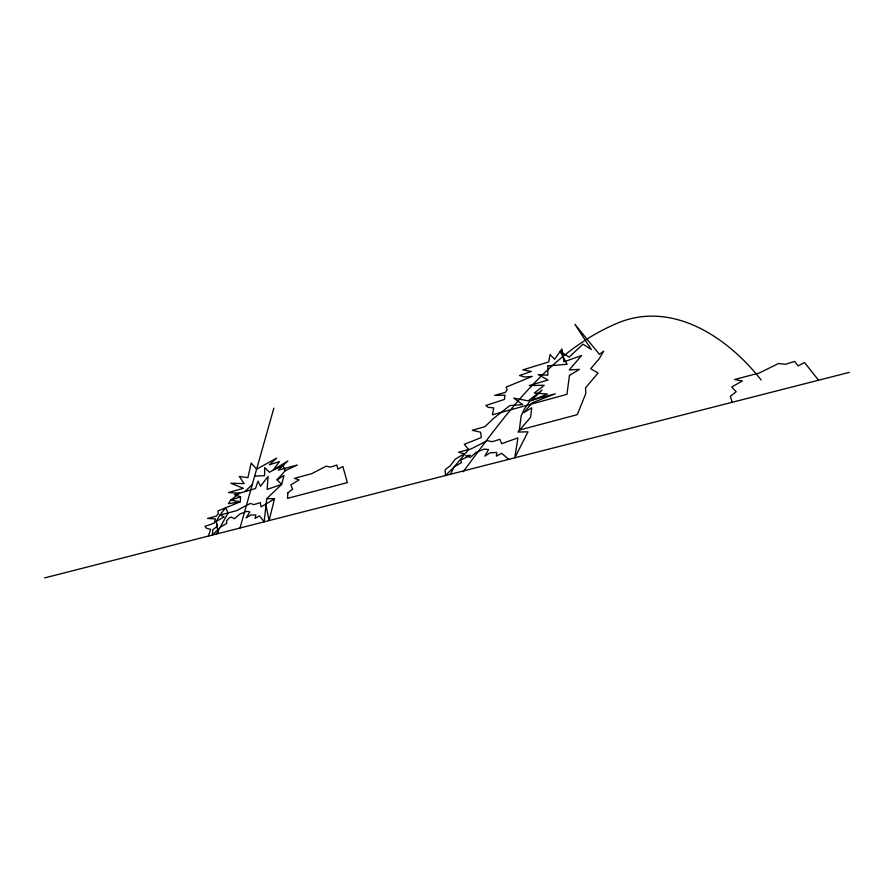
<?xml version="1.0" encoding="UTF-8"?>
<svg xmlns="http://www.w3.org/2000/svg" width="894" height="894" viewBox="0 0 894 894"><rect width="100%" height="100%" fill="white"/><g stroke="black" fill="none" stroke-linecap="round" stroke-linejoin="round"><path stroke-width="1.34" d="M216.393 534.042L228.104 512.91L225.556 507.814L219.868 515.078L216.169 521.56L217.521 526.007L212.873 529.628L212.291 535.081L220.449 527.147L226.774 523.37L226.495 521.023L228.618 518.341L231.11 517.112L234.519 518.743L239.614 514.206L246.61 511.357L249.884 511.916L246.006 518.006L250.7 515.022L255.885 514.955L255.025 518.419L259.528 515.883L264.166 521.839L266.714 498.662L281.666 484.392L277.062 479.821L284.024 475.44L281.666 484.392L267.105 489.443L268.099 476.401L260.523 486.269L258.02 481.162L255.505 488.526L234.362 494.695L240.553 496.818L240.251 501.836L217.879 510.943L218.292 513.681L216.326 516.129L207.564 518.431L215.499 518.911L214.225 523.158L205.072 526.331L206.548 528.354L210.671 529.304L208.347 536.098M274.503 498.796L269.072 520.587L265.775 504.194L274.503 498.796L266.714 498.662M240.028 527.996L273.855 408.133M450.487 474.245L454.23 466.824L468.612 449.559L464.288 444.329L481.307 437.512L480.637 432.238L472.278 430.305L485.073 426.594L493.041 418.828L509.859 405.563L522.599 404.613L513.726 398.098L528.22 400.858L542.155 390.041L531.796 400.143L555.353 393.796L532.299 402.747L523.728 412.704L531.718 407.787L530.611 417.274L517.939 432.048L527.996 431.824L514.765 457.829L517.928 437.904L501.646 443.692L499.88 439.323L492.158 441.692L487.275 440.664L471.127 448.889L458.555 452.208L464.355 453.806L455.18 459.181L450.297 465.752L445.123 469.752L445.491 475.519L454.23 466.824L461.494 462.589L460.656 460.131L470.423 455.236L465.718 455.828L470.389 457.393L475.943 452.409L484.246 449.112L488.515 449.548L484.839 456.119L490.191 452.777L496.785 452.476L496.416 456.163L501.623 453.292L508.775 459.36M463.159 471.797C506.127 414.056 551.084 349.733 620.335 321.974C674.635 301.401 728.766 338.569 761.129 379.961M277.062 479.821L285.287 470.691L297.356 465.014L278.235 470.155L287.857 460.958L269.496 472.311L264.68 467.54L264.568 475.664L254.678 476.077M244.889 491.622L252.298 484.548M265.775 504.194L261.026 506.809L260.322 502.607L253.93 504.596L250.264 503.467L236.385 510.72L219.868 515.078L224.126 516.788L216.169 521.56L218.27 533.562M240.553 496.818L230.753 500.115L228.361 503.668L240.251 501.836L230.753 500.115L239.614 493.164L228.484 492.549L243.392 488.314L230.875 483.218L244.185 483.632L239.346 476.491L247.917 477.631L251.18 463.07L256.623 469.216L276.604 458.164L269.407 464.768L279.409 461.617L273.374 469.92L283.052 465.55L285.287 470.691M44.7 577.893L849.3 372.373M818.546 380.229L804.566 362.562L798.063 365.948L794.721 361.422L785.189 364.316L778.585 363.478L759.431 372.954L734.533 379.514L742.366 380.922L731.717 387.013L736.187 391.751L730.364 396.221L732.152 402.3M547.933 365.903L547.765 375.234L538.132 374.541L547.977 380.051L529.248 385.526L544.256 385.28L534.31 393.047L547.452 394.053L529.963 401.149L524.342 408.983L521.146 415.878L519.313 430.081L577.256 414.682L585.816 393.505L585.536 387.784L598.097 373.033L590.666 368.753L599.17 358.807L603.696 351.208L599.382 354.292L574.864 324.254L591.359 349.532L583.044 344.156L569.12 357.108L560.08 351.32L567.087 364.271L547.933 365.903M287.823 492.918L287.533 498.349L347.375 482.615L342.838 466.467L337.921 469.171L336.904 465.025L330.199 467.16L326.209 466.12L311.816 473.641L294.428 478.357L299.077 479.944L290.852 484.861L292.573 489.23L287.823 492.918M569.456 375.446L566.952 394.321L492.426 414.794L493.767 407.91L488.236 407.34L485.855 405.474L504.406 399.462L504.987 395.182L494.594 395.405L505.367 392.365L507.278 389.784L506.071 387.136L532.265 376.363L524.901 377.044L519.526 375.525L531.382 371.412L522.834 369.881L548.67 361.947L550.078 354.505L554.615 359.287L561.935 348.939L563.958 361.813L581.592 355.544L569.254 369.926L579.457 369.356L569.456 375.446"/></g></svg>
